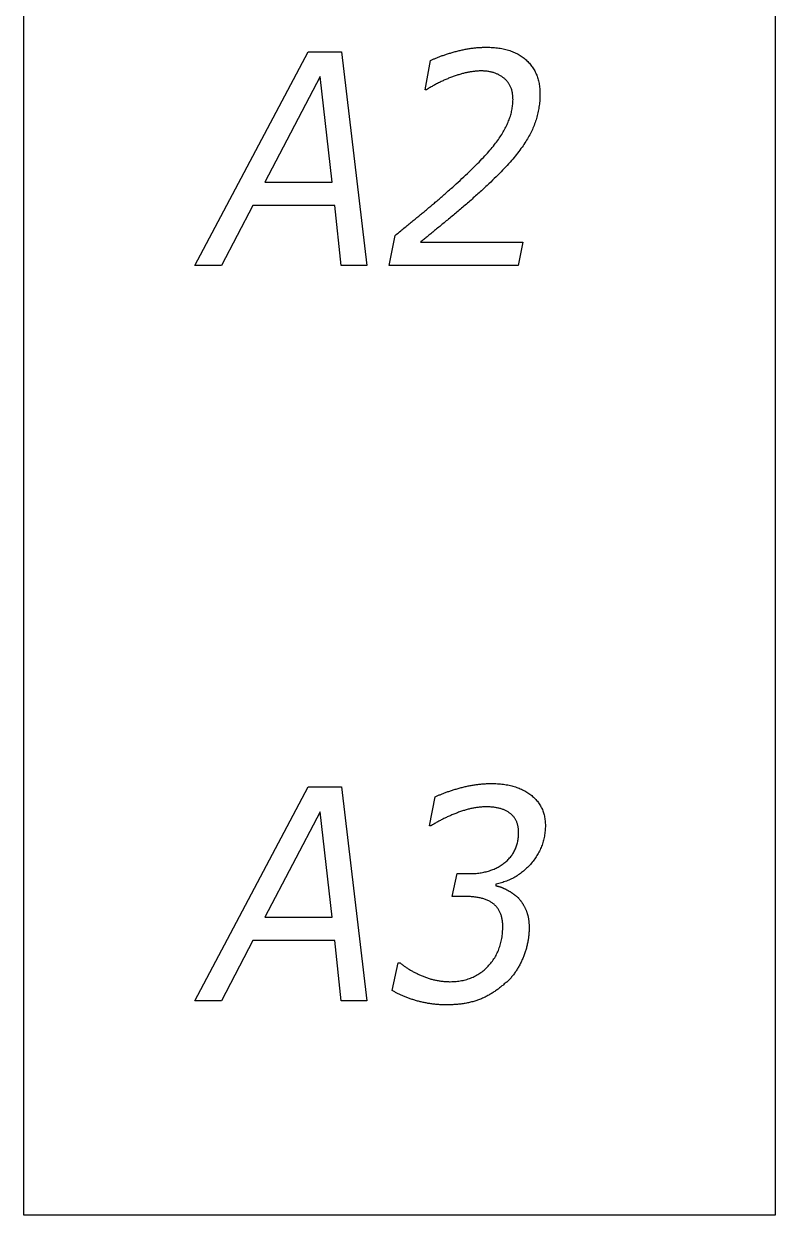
# Model space of a CAD drawing. Extents: x 0.1 to 5.6, y 0.1 to 17.2.
# Drawn here: x 0.094 to 2.836, y 0.094 to 4.444 of the extents above; entities that cross this region are included whole.
import ezdxf

# ---------------------------------------------------------------- set-up
doc = ezdxf.new("R2010")
doc.units = 0
doc.layers.add('CAPA_1', color=7, linetype='CONTINUOUS')

msp = doc.modelspace()

# ---------------------------------------------------------------- linework, layer by layer
at = {"layer": 'CAPA_1', "color": 7}
for points in [[(0.0942, 15.6274), (2.8358, 15.6274), (2.8358, 0.0942), (0.0942, 0.0942)], [(1.3461, 3.5612), (1.2523, 3.5612), (1.2289, 3.7808), (0.9293, 3.7808), (0.8154, 3.5612), (0.7178, 3.5612), (1.1314, 4.3418), (1.2537, 4.3418)], [(1.2187, 3.8658), (1.1753, 4.2511), (0.9736, 3.8658)], [(1.3461, 0.8771), (1.2523, 0.8771), (1.2289, 1.0967), (0.9293, 1.0967), (0.8154, 0.8771), (0.7178, 0.8771), (1.1314, 1.6577), (1.2537, 1.6577)], [(1.2187, 1.1817), (1.1753, 1.567), (0.9736, 1.1817)]]:
    msp.add_lwpolyline(points, close=True, dxfattribs=at)
for points in [[(1.6719, 4.3432), (1.6756, 4.3442), (1.6793, 4.3451), (1.683, 4.346), (1.6866, 4.3468), (1.6903, 4.3477), (1.694, 4.3484), (1.6976, 4.3492), (1.7012, 4.35), (1.7048, 4.3507), (1.7085, 4.3513), (1.7121, 4.352), (1.7157, 4.3526), (1.7192, 4.3532), (1.7228, 4.3537), (1.7264, 4.3542), (1.7299, 4.3547), (1.7335, 4.3552), (1.737, 4.3556), (1.7405, 4.356), (1.744, 4.3563), (1.7475, 4.3567), (1.751, 4.357), (1.7545, 4.3572), (1.758, 4.3575), (1.7615, 4.3577), (1.7649, 4.3578), (1.7684, 4.358), (1.7718, 4.3581), (1.7752, 4.3582), (1.7787, 4.3582), (1.7821, 4.3582)], [(1.7821, 4.3582), (1.7881, 4.3582), (1.794, 4.358), (1.7998, 4.3578), (1.8056, 4.3574), (1.8112, 4.357), (1.8168, 4.3565), (1.8222, 4.3559), (1.8276, 4.3551), (1.8329, 4.3543), (1.8381, 4.3534), (1.8432, 4.3524), (1.8483, 4.3513), (1.8532, 4.3501), (1.858, 4.3488), (1.8628, 4.3474), (1.8675, 4.3459), (1.872, 4.3443), (1.8765, 4.3426), (1.8809, 4.3408), (1.8852, 4.339), (1.8895, 4.337), (1.8936, 4.3349), (1.8976, 4.3328), (1.9016, 4.3305), (1.9055, 4.3281), (1.9092, 4.3257), (1.9129, 4.3231), (1.9165, 4.3205), (1.92, 4.3177), (1.9234, 4.3149), (1.9268, 4.312)], [(1.5636, 4.2032), (1.559, 4.2032), (1.5776, 4.3096)], [(1.5776, 4.3096), (1.58, 4.3107), (1.5825, 4.3119), (1.5849, 4.313), (1.5875, 4.3142), (1.59, 4.3153), (1.5927, 4.3164), (1.5953, 4.3176), (1.598, 4.3187), (1.6008, 4.3198), (1.6035, 4.3209), (1.6064, 4.322), (1.6092, 4.3231), (1.6122, 4.3242), (1.6151, 4.3253), (1.6181, 4.3264), (1.6212, 4.3275), (1.6242, 4.3286), (1.6274, 4.3297), (1.6305, 4.3307), (1.6337, 4.3318), (1.637, 4.3329), (1.6403, 4.3339), (1.6436, 4.335), (1.647, 4.336), (1.6505, 4.3371), (1.6539, 4.3381), (1.6574, 4.3391), (1.661, 4.3402), (1.6646, 4.3412), (1.6682, 4.3422), (1.6719, 4.3432)], [(1.9268, 4.312), (1.93, 4.309), (1.9331, 4.3059), (1.9361, 4.3028), (1.939, 4.2996), (1.9418, 4.2964), (1.9445, 4.2931), (1.9471, 4.2897), (1.9496, 4.2862), (1.952, 4.2827), (1.9543, 4.2791), (1.9565, 4.2755), (1.9585, 4.2717), (1.9605, 4.268), (1.9623, 4.2641), (1.9641, 4.2602), (1.9657, 4.2562), (1.9673, 4.2521), (1.9687, 4.248), (1.97, 4.2438), (1.9712, 4.2395), (1.9723, 4.2352), (1.9734, 4.2308), (1.9743, 4.2263), (1.975, 4.2218), (1.9757, 4.2172), (1.9763, 4.2125), (1.9768, 4.2078), (1.9772, 4.203), (1.9774, 4.1981), (1.9776, 4.1932), (1.9776, 4.1882)], [(1.7634, 4.2717), (1.7607, 4.2717), (1.758, 4.2716), (1.7552, 4.2715), (1.7525, 4.2714), (1.7497, 4.2712), (1.7469, 4.271), (1.744, 4.2708), (1.7411, 4.2705), (1.7382, 4.2702), (1.7353, 4.2698), (1.7324, 4.2694), (1.7294, 4.269), (1.7264, 4.2685), (1.7234, 4.268), (1.7203, 4.2675), (1.7173, 4.2669), (1.7142, 4.2663), (1.7111, 4.2656), (1.7079, 4.2649), (1.7047, 4.2642), (1.7015, 4.2634), (1.6983, 4.2626), (1.6951, 4.2618), (1.6918, 4.2609), (1.6885, 4.26), (1.6852, 4.259), (1.6818, 4.258), (1.6784, 4.257), (1.675, 4.2559), (1.6716, 4.2548), (1.6682, 4.2537)], [(1.8465, 4.2447), (1.8444, 4.2464), (1.8422, 4.248), (1.8401, 4.2496), (1.8379, 4.2512), (1.8356, 4.2527), (1.8333, 4.2541), (1.831, 4.2555), (1.8286, 4.2568), (1.8262, 4.2581), (1.8238, 4.2593), (1.8213, 4.2604), (1.8187, 4.2615), (1.8162, 4.2626), (1.8136, 4.2636), (1.8109, 4.2645), (1.8083, 4.2654), (1.8055, 4.2662), (1.8028, 4.2669), (1.8, 4.2676), (1.7971, 4.2683), (1.7943, 4.2689), (1.7914, 4.2694), (1.7884, 4.2699), (1.7854, 4.2703), (1.7824, 4.2707), (1.7793, 4.271), (1.7762, 4.2712), (1.7731, 4.2714), (1.7699, 4.2716), (1.7667, 4.2717), (1.7634, 4.2717)], [(1.6682, 4.2537), (1.6647, 4.2525), (1.6613, 4.2513), (1.6579, 4.2501), (1.6545, 4.2488), (1.6511, 4.2475), (1.6476, 4.2462), (1.6442, 4.2448), (1.6408, 4.2434), (1.6374, 4.242), (1.634, 4.2405), (1.6306, 4.2391), (1.6273, 4.2376), (1.6239, 4.236), (1.6205, 4.2345), (1.6171, 4.2329), (1.6137, 4.2312), (1.6104, 4.2296), (1.607, 4.2279), (1.6036, 4.2262), (1.6003, 4.2244), (1.5969, 4.2226), (1.5936, 4.2208), (1.5902, 4.219), (1.5869, 4.2171), (1.5836, 4.2152), (1.5802, 4.2133), (1.5769, 4.2113), (1.5736, 4.2094), (1.5702, 4.2073), (1.5669, 4.2053), (1.5636, 4.2032)], [(1.8792, 4.1672), (1.8791, 4.1704), (1.879, 4.1737), (1.8788, 4.1769), (1.8786, 4.18), (1.8783, 4.1831), (1.8779, 4.1861), (1.8775, 4.1891), (1.877, 4.192), (1.8764, 4.1949), (1.8758, 4.1977), (1.875, 4.2004), (1.8743, 4.2031), (1.8734, 4.2058), (1.8725, 4.2084), (1.8715, 4.211), (1.8704, 4.2135), (1.8693, 4.2159), (1.8681, 4.2183), (1.8669, 4.2206), (1.8656, 4.2229), (1.8642, 4.2252), (1.8627, 4.2274), (1.8612, 4.2295), (1.8596, 4.2316), (1.8579, 4.2336), (1.8562, 4.2356), (1.8544, 4.2375), (1.8525, 4.2394), (1.8506, 4.2412), (1.8486, 4.243), (1.8465, 4.2447)], [(1.9776, 4.1882), (1.9776, 4.1827), (1.9775, 4.1773), (1.9772, 4.1719), (1.9769, 4.1666), (1.9765, 4.1612), (1.976, 4.1558), (1.9754, 4.1505), (1.9748, 4.1452), (1.974, 4.1399), (1.9732, 4.1347), (1.9722, 4.1294), (1.9712, 4.1242), (1.9701, 4.119), (1.9689, 4.1138), (1.9676, 4.1086), (1.9662, 4.1034), (1.9647, 4.0983), (1.9632, 4.0932), (1.9615, 4.0881), (1.9598, 4.083), (1.9579, 4.078), (1.956, 4.0729), (1.954, 4.0679), (1.9519, 4.0629), (1.9497, 4.0579), (1.9474, 4.0529), (1.9451, 4.048), (1.9426, 4.043), (1.9401, 4.0381), (1.9374, 4.0332), (1.9347, 4.0284)], [(1.832, 4.0308), (1.835, 4.0353), (1.8379, 4.0398), (1.8407, 4.0443), (1.8434, 4.0488), (1.846, 4.0533), (1.8485, 4.0578), (1.8509, 4.0623), (1.8532, 4.0668), (1.8554, 4.0712), (1.8575, 4.0757), (1.8595, 4.0801), (1.8614, 4.0846), (1.8633, 4.089), (1.865, 4.0934), (1.8666, 4.0978), (1.8681, 4.1022), (1.8695, 4.1066), (1.8709, 4.111), (1.8721, 4.1154), (1.8732, 4.1197), (1.8742, 4.1241), (1.8752, 4.1284), (1.876, 4.1328), (1.8767, 4.1371), (1.8774, 4.1414), (1.8779, 4.1457), (1.8784, 4.15), (1.8787, 4.1543), (1.879, 4.1586), (1.8791, 4.1629), (1.8792, 4.1672)], [(1.6714, 3.8589), (1.6787, 3.8655), (1.6859, 3.872), (1.6929, 3.8784), (1.6997, 3.8848), (1.7064, 3.891), (1.713, 3.8973), (1.7194, 3.9034), (1.7257, 3.9095), (1.7319, 3.9155), (1.7379, 3.9215), (1.7438, 3.9273), (1.7495, 3.9332), (1.7551, 3.9389), (1.7606, 3.9446), (1.7659, 3.9502), (1.7711, 3.9557), (1.7761, 3.9612), (1.781, 3.9666), (1.7858, 3.972), (1.7904, 3.9772), (1.7949, 3.9824), (1.7992, 3.9876), (1.8034, 3.9926), (1.8075, 3.9976), (1.8114, 4.0026), (1.8152, 4.0074), (1.8188, 4.0122), (1.8223, 4.017), (1.8257, 4.0216), (1.8289, 4.0262), (1.832, 4.0308)], [(1.9347, 4.0284), (1.9319, 4.0235), (1.9289, 4.0186), (1.9258, 4.0136), (1.9225, 4.0086), (1.9192, 4.0035), (1.9157, 3.9984), (1.912, 3.9932), (1.9082, 3.9879), (1.9043, 3.9827), (1.9003, 3.9773), (1.8961, 3.9719), (1.8918, 3.9665), (1.8874, 3.961), (1.8828, 3.9554), (1.8781, 3.9498), (1.8732, 3.9442), (1.8682, 3.9385), (1.8631, 3.9327), (1.8579, 3.9269), (1.8525, 3.9211), (1.847, 3.9152), (1.8413, 3.9092), (1.8355, 3.9032), (1.8296, 3.8971), (1.8235, 3.891), (1.8174, 3.8848), (1.811, 3.8786), (1.8046, 3.8724), (1.798, 3.866), (1.7913, 3.8597), (1.7844, 3.8532)], [(1.5603, 3.7625), (1.5634, 3.765), (1.5664, 3.7675), (1.5695, 3.7701), (1.5726, 3.7727), (1.5757, 3.7753), (1.5789, 3.778), (1.5822, 3.7808), (1.5854, 3.7835), (1.5888, 3.7864), (1.5921, 3.7892), (1.5955, 3.7921), (1.5989, 3.7951), (1.6024, 3.798), (1.6059, 3.8011), (1.6094, 3.8041), (1.613, 3.8072), (1.6166, 3.8104), (1.6203, 3.8136), (1.624, 3.8168), (1.6277, 3.8201), (1.6315, 3.8234), (1.6353, 3.8268), (1.6392, 3.8302), (1.6431, 3.8336), (1.647, 3.8371), (1.651, 3.8407), (1.655, 3.8442), (1.6591, 3.8478), (1.6631, 3.8515), (1.6673, 3.8552), (1.6714, 3.8589)], [(1.7844, 3.8532), (1.7803, 3.8494), (1.7761, 3.8456), (1.772, 3.8418), (1.7678, 3.838), (1.7637, 3.8342), (1.7595, 3.8304), (1.7553, 3.8267), (1.7511, 3.8229), (1.747, 3.8191), (1.7428, 3.8154), (1.7385, 3.8116), (1.7343, 3.8079), (1.7301, 3.8041), (1.7259, 3.8004), (1.7216, 3.7967), (1.7174, 3.7929), (1.7131, 3.7892), (1.7089, 3.7855), (1.7046, 3.7818), (1.7003, 3.7781), (1.696, 3.7744), (1.6918, 3.7707), (1.6875, 3.7671), (1.6831, 3.7634), (1.6788, 3.7597), (1.6745, 3.7561), (1.6702, 3.7524), (1.6658, 3.7488), (1.6615, 3.7451), (1.6571, 3.7415), (1.6528, 3.7379)], [(1.4488, 3.6709), (1.453, 3.6744), (1.4572, 3.6778), (1.4613, 3.6812), (1.4654, 3.6846), (1.4695, 3.6879), (1.4735, 3.6912), (1.4775, 3.6945), (1.4814, 3.6977), (1.4853, 3.7009), (1.4892, 3.704), (1.493, 3.7072), (1.4967, 3.7103), (1.5005, 3.7133), (1.5041, 3.7164), (1.5078, 3.7193), (1.5114, 3.7223), (1.5149, 3.7252), (1.5185, 3.7281), (1.5219, 3.731), (1.5254, 3.7338), (1.5287, 3.7366), (1.5321, 3.7393), (1.5354, 3.742), (1.5387, 3.7447), (1.5419, 3.7473), (1.5451, 3.75), (1.5482, 3.7525), (1.5513, 3.7551), (1.5544, 3.7576), (1.5574, 3.7601), (1.5603, 3.7625)], [(1.6528, 3.7379), (1.6485, 3.7343), (1.6442, 3.7308), (1.64, 3.7273), (1.6358, 3.7239), (1.6317, 3.7205), (1.6276, 3.7171), (1.6236, 3.7138), (1.6196, 3.7105), (1.6157, 3.7073), (1.6118, 3.7041), (1.608, 3.701), (1.6042, 3.6979), (1.6005, 3.6949), (1.5968, 3.6918), (1.5932, 3.6889), (1.5896, 3.6859), (1.5861, 3.6831), (1.5826, 3.6802), (1.5791, 3.6774), (1.5758, 3.6747), (1.5724, 3.6719), (1.5691, 3.6693), (1.5659, 3.6666), (1.5627, 3.6641), (1.5595, 3.6615), (1.5564, 3.659), (1.5534, 3.6566), (1.5504, 3.6541), (1.5474, 3.6518), (1.5445, 3.6494), (1.5417, 3.6471)], [(1.8978, 3.5612), (1.4269, 3.5612), (1.4488, 3.6709)], [(1.5417, 3.6471), (1.9151, 3.6471), (1.8978, 3.5612)], [(1.5949, 1.6214), (1.5973, 1.6226), (1.5998, 1.6237), (1.6023, 1.6249), (1.6049, 1.626), (1.6075, 1.6272), (1.6101, 1.6283), (1.6128, 1.6294), (1.6155, 1.6306), (1.6183, 1.6317), (1.6211, 1.6328), (1.6239, 1.6339), (1.6268, 1.635), (1.6297, 1.6361), (1.6327, 1.6372), (1.6357, 1.6383), (1.6388, 1.6394), (1.6419, 1.6405), (1.645, 1.6415), (1.6482, 1.6426), (1.6514, 1.6437), (1.6547, 1.6447), (1.658, 1.6458), (1.6614, 1.6468), (1.6647, 1.6479), (1.6682, 1.6489), (1.6716, 1.65), (1.6752, 1.651), (1.6787, 1.652), (1.6823, 1.653), (1.686, 1.6541), (1.6896, 1.6551)], [(1.6896, 1.6551), (1.6934, 1.656), (1.6971, 1.6569), (1.7008, 1.6578), (1.7045, 1.6587), (1.7082, 1.6595), (1.7118, 1.6603), (1.7155, 1.6611), (1.7191, 1.6618), (1.7227, 1.6625), (1.7264, 1.6632), (1.73, 1.6638), (1.7335, 1.6644), (1.7371, 1.665), (1.7407, 1.6656), (1.7442, 1.6661), (1.7478, 1.6666), (1.7513, 1.667), (1.7548, 1.6674), (1.7583, 1.6678), (1.7618, 1.6682), (1.7653, 1.6685), (1.7687, 1.6688), (1.7722, 1.6691), (1.7756, 1.6693), (1.7791, 1.6695), (1.7825, 1.6697), (1.7859, 1.6698), (1.7893, 1.6699), (1.7926, 1.67), (1.796, 1.6701), (1.7993, 1.6701)], [(1.7993, 1.6701), (1.8052, 1.67), (1.811, 1.6699), (1.8168, 1.6697), (1.8224, 1.6694), (1.828, 1.669), (1.8335, 1.6685), (1.8389, 1.668), (1.8442, 1.6673), (1.8494, 1.6666), (1.8546, 1.6658), (1.8597, 1.6649), (1.8647, 1.6639), (1.8696, 1.6628), (1.8744, 1.6616), (1.8791, 1.6604), (1.8838, 1.659), (1.8884, 1.6576), (1.8929, 1.6561), (1.8973, 1.6545), (1.9017, 1.6528), (1.9059, 1.6511), (1.9101, 1.6492), (1.9142, 1.6473), (1.9182, 1.6452), (1.9221, 1.6431), (1.926, 1.6409), (1.9298, 1.6386), (1.9335, 1.6363), (1.9371, 1.6338), (1.9406, 1.6313), (1.944, 1.6286)], [(1.5795, 1.5154), (1.5748, 1.5154), (1.5949, 1.6214)], [(1.944, 1.6286), (1.9474, 1.626), (1.9507, 1.6232), (1.9538, 1.6204), (1.9569, 1.6176), (1.9598, 1.6147), (1.9626, 1.6117), (1.9654, 1.6086), (1.968, 1.6055), (1.9704, 1.6023), (1.9728, 1.5991), (1.9751, 1.5958), (1.9773, 1.5925), (1.9793, 1.589), (1.9812, 1.5855), (1.9831, 1.582), (1.9848, 1.5784), (1.9864, 1.5747), (1.9879, 1.571), (1.9893, 1.5671), (1.9905, 1.5633), (1.9917, 1.5594), (1.9928, 1.5554), (1.9937, 1.5513), (1.9945, 1.5472), (1.9953, 1.543), (1.9959, 1.5388), (1.9964, 1.5344), (1.9967, 1.5301), (1.997, 1.5256), (1.9972, 1.5211), (1.9972, 1.5166)], [(1.7807, 1.5848), (1.7775, 1.5847), (1.7744, 1.5847), (1.7712, 1.5846), (1.768, 1.5844), (1.7648, 1.5842), (1.7616, 1.584), (1.7584, 1.5837), (1.7552, 1.5834), (1.7519, 1.583), (1.7487, 1.5826), (1.7454, 1.5821), (1.7421, 1.5816), (1.7388, 1.5811), (1.7355, 1.5805), (1.7322, 1.5798), (1.7288, 1.5792), (1.7255, 1.5784), (1.7221, 1.5777), (1.7187, 1.5769), (1.7153, 1.576), (1.7119, 1.5751), (1.7085, 1.5742), (1.705, 1.5732), (1.7016, 1.5722), (1.6981, 1.5711), (1.6946, 1.57), (1.6911, 1.5688), (1.6876, 1.5676), (1.6841, 1.5664), (1.6806, 1.5651), (1.677, 1.5637)], [(1.8694, 1.5607), (1.8674, 1.5623), (1.8654, 1.5637), (1.8633, 1.5652), (1.8612, 1.5665), (1.859, 1.5679), (1.8567, 1.5691), (1.8544, 1.5704), (1.852, 1.5715), (1.8496, 1.5727), (1.8471, 1.5737), (1.8445, 1.5748), (1.8419, 1.5757), (1.8392, 1.5767), (1.8365, 1.5775), (1.8337, 1.5784), (1.8308, 1.5791), (1.8279, 1.5799), (1.8249, 1.5805), (1.8219, 1.5812), (1.8188, 1.5817), (1.8156, 1.5823), (1.8124, 1.5827), (1.8091, 1.5832), (1.8057, 1.5835), (1.8023, 1.5839), (1.7989, 1.5841), (1.7954, 1.5844), (1.7918, 1.5845), (1.7881, 1.5847), (1.7844, 1.5847), (1.7807, 1.5848)], [(1.677, 1.5637), (1.6735, 1.5624), (1.67, 1.561), (1.6665, 1.5596), (1.663, 1.5582), (1.6596, 1.5568), (1.6562, 1.5554), (1.6528, 1.5539), (1.6495, 1.5525), (1.6461, 1.551), (1.6428, 1.5495), (1.6395, 1.548), (1.6363, 1.5465), (1.6331, 1.545), (1.6299, 1.5435), (1.6267, 1.5419), (1.6235, 1.5404), (1.6204, 1.5388), (1.6173, 1.5372), (1.6143, 1.5356), (1.6112, 1.534), (1.6082, 1.5324), (1.6052, 1.5307), (1.6023, 1.5291), (1.5993, 1.5274), (1.5964, 1.5257), (1.5935, 1.524), (1.5907, 1.5223), (1.5878, 1.5206), (1.585, 1.5189), (1.5822, 1.5171), (1.5795, 1.5154)], [(1.8997, 1.4919), (1.8997, 1.4948), (1.8996, 1.4976), (1.8994, 1.5003), (1.8992, 1.503), (1.8989, 1.5057), (1.8986, 1.5083), (1.8981, 1.5109), (1.8977, 1.5134), (1.8971, 1.5159), (1.8965, 1.5184), (1.8959, 1.5208), (1.8951, 1.5232), (1.8944, 1.5255), (1.8935, 1.5278), (1.8926, 1.5301), (1.8916, 1.5323), (1.8906, 1.5345), (1.8895, 1.5366), (1.8883, 1.5387), (1.8871, 1.5408), (1.8858, 1.5428), (1.8844, 1.5448), (1.883, 1.5467), (1.8815, 1.5486), (1.88, 1.5505), (1.8783, 1.5523), (1.8767, 1.5541), (1.8749, 1.5558), (1.8731, 1.5575), (1.8713, 1.5591), (1.8694, 1.5607)], [(1.8493, 1.3814), (1.8525, 1.3841), (1.8556, 1.3868), (1.8586, 1.3896), (1.8614, 1.3924), (1.8642, 1.3953), (1.8669, 1.3983), (1.8695, 1.4013), (1.8719, 1.4044), (1.8743, 1.4075), (1.8766, 1.4108), (1.8787, 1.414), (1.8808, 1.4173), (1.8827, 1.4207), (1.8845, 1.4242), (1.8863, 1.4277), (1.8879, 1.4312), (1.8894, 1.4349), (1.8908, 1.4386), (1.8921, 1.4423), (1.8933, 1.4461), (1.8944, 1.45), (1.8954, 1.4539), (1.8963, 1.4579), (1.8971, 1.4619), (1.8978, 1.466), (1.8984, 1.4702), (1.8989, 1.4744), (1.8992, 1.4787), (1.8995, 1.4831), (1.8996, 1.4875), (1.8997, 1.4919)], [(1.9972, 1.5166), (1.9972, 1.5116), (1.997, 1.5066), (1.9968, 1.5017), (1.9964, 1.4969), (1.9959, 1.492), (1.9953, 1.4872), (1.9946, 1.4824), (1.9938, 1.4777), (1.9929, 1.473), (1.9919, 1.4684), (1.9908, 1.4637), (1.9896, 1.4591), (1.9882, 1.4546), (1.9868, 1.4501), (1.9852, 1.4456), (1.9836, 1.4411), (1.9818, 1.4367), (1.9799, 1.4323), (1.978, 1.428), (1.9759, 1.4237), (1.9737, 1.4194), (1.9714, 1.4152), (1.969, 1.411), (1.9665, 1.4068), (1.9639, 1.4027), (1.9611, 1.3986), (1.9583, 1.3946), (1.9554, 1.3905), (1.9523, 1.3865), (1.9492, 1.3826), (1.9459, 1.3787)], [(1.72, 1.3411), (1.725, 1.3412), (1.73, 1.3413), (1.735, 1.3415), (1.7399, 1.3418), (1.7447, 1.3422), (1.7495, 1.3426), (1.7542, 1.3432), (1.7588, 1.3438), (1.7634, 1.3445), (1.7679, 1.3453), (1.7724, 1.3462), (1.7768, 1.3472), (1.7811, 1.3482), (1.7854, 1.3493), (1.7897, 1.3506), (1.7938, 1.3519), (1.7979, 1.3532), (1.802, 1.3547), (1.806, 1.3563), (1.8099, 1.3579), (1.8138, 1.3596), (1.8176, 1.3614), (1.8214, 1.3633), (1.8251, 1.3653), (1.8287, 1.3673), (1.8323, 1.3695), (1.8358, 1.3717), (1.8393, 1.374), (1.8427, 1.3764), (1.846, 1.3788), (1.8493, 1.3814)], [(1.9459, 1.3787), (1.9426, 1.3749), (1.9392, 1.3712), (1.9358, 1.3675), (1.9323, 1.364), (1.9288, 1.3605), (1.9252, 1.3572), (1.9215, 1.3539), (1.9178, 1.3507), (1.9141, 1.3476), (1.9103, 1.3447), (1.9064, 1.3417), (1.9025, 1.3389), (1.8985, 1.3362), (1.8944, 1.3336), (1.8903, 1.331), (1.8862, 1.3286), (1.882, 1.3262), (1.8777, 1.3239), (1.8734, 1.3218), (1.869, 1.3197), (1.8645, 1.3177), (1.8601, 1.3158), (1.8555, 1.314), (1.8509, 1.3122), (1.8462, 1.3106), (1.8415, 1.309), (1.8367, 1.3076), (1.8319, 1.3062), (1.827, 1.305), (1.8221, 1.3038), (1.8171, 1.3027)], [(1.7018, 1.2579), (1.6574, 1.2579), (1.6756, 1.3411), (1.72, 1.3411)], [(1.8171, 1.3027), (1.8171, 1.2967)], [(1.8171, 1.2967), (1.8183, 1.2965), (1.8194, 1.2962), (1.8206, 1.296), (1.8218, 1.2957), (1.823, 1.2955), (1.8243, 1.2952), (1.8255, 1.2949), (1.8267, 1.2945), (1.828, 1.2942), (1.8292, 1.2938), (1.8305, 1.2934), (1.8317, 1.293), (1.833, 1.2926), (1.8343, 1.2921), (1.8356, 1.2917), (1.8369, 1.2912), (1.8382, 1.2907), (1.8395, 1.2901), (1.8408, 1.2896), (1.8421, 1.289), (1.8435, 1.2885), (1.8448, 1.2879), (1.8461, 1.2873), (1.8475, 1.2866), (1.8489, 1.286), (1.8502, 1.2853), (1.8516, 1.2846), (1.853, 1.2839), (1.8544, 1.2832), (1.8558, 1.2824), (1.8572, 1.2817)], [(1.8572, 1.2817), (1.8587, 1.2809), (1.8601, 1.2801), (1.8615, 1.2793), (1.8629, 1.2785), (1.8643, 1.2777), (1.8657, 1.2769), (1.867, 1.2761), (1.8684, 1.2753), (1.8698, 1.2744), (1.8711, 1.2736), (1.8724, 1.2727), (1.8737, 1.2719), (1.875, 1.271), (1.8763, 1.2702), (1.8776, 1.2693), (1.8788, 1.2684), (1.8801, 1.2676), (1.8813, 1.2667), (1.8826, 1.2658), (1.8838, 1.2649), (1.885, 1.264), (1.8862, 1.2631), (1.8874, 1.2622), (1.8885, 1.2612), (1.8897, 1.2603), (1.8909, 1.2594), (1.892, 1.2584), (1.8931, 1.2575), (1.8942, 1.2565), (1.8953, 1.2556), (1.8964, 1.2546)], [(1.8077, 1.2309), (1.8055, 1.2326), (1.8032, 1.2343), (1.8008, 1.2359), (1.7983, 1.2374), (1.7958, 1.2389), (1.7931, 1.2403), (1.7904, 1.2417), (1.7876, 1.243), (1.7848, 1.2443), (1.7818, 1.2455), (1.7788, 1.2467), (1.7757, 1.2478), (1.7725, 1.2488), (1.7692, 1.2498), (1.7659, 1.2507), (1.7625, 1.2516), (1.759, 1.2524), (1.7554, 1.2532), (1.7518, 1.2539), (1.748, 1.2545), (1.7442, 1.2551), (1.7403, 1.2556), (1.7364, 1.2561), (1.7323, 1.2565), (1.7282, 1.2569), (1.724, 1.2572), (1.7197, 1.2575), (1.7153, 1.2577), (1.7109, 1.2578), (1.7064, 1.2579), (1.7018, 1.2579)], [(1.8418, 1.1486), (1.8418, 1.1521), (1.8417, 1.1556), (1.8415, 1.159), (1.8412, 1.1623), (1.8409, 1.1656), (1.8405, 1.1688), (1.8401, 1.172), (1.8395, 1.1751), (1.8389, 1.1782), (1.8383, 1.1812), (1.8375, 1.1841), (1.8367, 1.187), (1.8358, 1.1898), (1.8349, 1.1926), (1.8338, 1.1953), (1.8327, 1.198), (1.8316, 1.2006), (1.8303, 1.2031), (1.829, 1.2056), (1.8276, 1.208), (1.8262, 1.2104), (1.8246, 1.2127), (1.8231, 1.2149), (1.8214, 1.2171), (1.8197, 1.2193), (1.8178, 1.2213), (1.816, 1.2234), (1.814, 1.2253), (1.812, 1.2272), (1.8099, 1.2291), (1.8077, 1.2309)], [(1.8964, 1.2546), (1.8976, 1.2534), (1.8987, 1.2523), (1.8998, 1.251), (1.9009, 1.2498), (1.902, 1.2486), (1.9031, 1.2473), (1.9041, 1.246), (1.9052, 1.2447), (1.9062, 1.2434), (1.9072, 1.2421), (1.9082, 1.2407), (1.9092, 1.2393), (1.9102, 1.2379), (1.9112, 1.2365), (1.9122, 1.2351), (1.9131, 1.2336), (1.9141, 1.2321), (1.915, 1.2306), (1.9159, 1.2291), (1.9168, 1.2276), (1.9177, 1.2261), (1.9185, 1.2245), (1.9194, 1.2229), (1.9202, 1.2213), (1.9211, 1.2197), (1.9219, 1.218), (1.9227, 1.2164), (1.9235, 1.2147), (1.9243, 1.213), (1.9251, 1.2113), (1.9258, 1.2096)], [(1.9258, 1.2096), (1.9266, 1.2078), (1.9273, 1.206), (1.9281, 1.2042), (1.9288, 1.2024), (1.9294, 1.2006), (1.9301, 1.1987), (1.9307, 1.1968), (1.9313, 1.1949), (1.9319, 1.193), (1.9324, 1.191), (1.9329, 1.189), (1.9334, 1.187), (1.9339, 1.185), (1.9343, 1.183), (1.9347, 1.1809), (1.9351, 1.1788), (1.9355, 1.1767), (1.9358, 1.1746), (1.9361, 1.1725), (1.9364, 1.1703), (1.9367, 1.1681), (1.9369, 1.1659), (1.9372, 1.1636), (1.9373, 1.1614), (1.9375, 1.1591), (1.9376, 1.1568), (1.9378, 1.1545), (1.9379, 1.1521), (1.9379, 1.1498), (1.938, 1.1474), (1.938, 1.145)], [(1.7881, 1.0029), (1.7915, 1.0065), (1.7948, 1.0103), (1.798, 1.0141), (1.8011, 1.0179), (1.8041, 1.0219), (1.8069, 1.0259), (1.8096, 1.0299), (1.8123, 1.0341), (1.8148, 1.0383), (1.8172, 1.0426), (1.8195, 1.0469), (1.8216, 1.0514), (1.8237, 1.0559), (1.8257, 1.0604), (1.8275, 1.065), (1.8292, 1.0697), (1.8309, 1.0745), (1.8324, 1.0794), (1.8338, 1.0843), (1.8351, 1.0892), (1.8362, 1.0943), (1.8373, 1.0994), (1.8382, 1.1046), (1.8391, 1.1098), (1.8398, 1.1152), (1.8404, 1.1206), (1.8409, 1.126), (1.8413, 1.1316), (1.8416, 1.1372), (1.8418, 1.1428), (1.8418, 1.1486)], [(1.938, 1.145), (1.9379, 1.1413), (1.9379, 1.1376), (1.9378, 1.134), (1.9376, 1.1303), (1.9374, 1.1266), (1.9371, 1.123), (1.9368, 1.1194), (1.9365, 1.1157), (1.9361, 1.1121), (1.9357, 1.1085), (1.9352, 1.1049), (1.9347, 1.1013), (1.9341, 1.0977), (1.9335, 1.0941), (1.9328, 1.0906), (1.9321, 1.087), (1.9314, 1.0834), (1.9306, 1.0799), (1.9297, 1.0764), (1.9288, 1.0728), (1.9279, 1.0693), (1.9269, 1.0658), (1.9259, 1.0623), (1.9248, 1.0587), (1.9237, 1.0553), (1.9225, 1.0518), (1.9213, 1.0483), (1.9201, 1.0448), (1.9188, 1.0413), (1.9174, 1.0379), (1.916, 1.0344)], [(1.4381, 0.9149), (1.46, 1.0155), (1.467, 1.0155)], [(1.467, 1.0155), (1.4691, 1.0138), (1.4712, 1.012), (1.4734, 1.0103), (1.4756, 1.0086), (1.4778, 1.0069), (1.4801, 1.0053), (1.4824, 1.0036), (1.4847, 1.002), (1.4871, 1.0003), (1.4895, 0.9987), (1.4919, 0.9971), (1.4944, 0.9955), (1.4969, 0.9939), (1.4994, 0.9924), (1.502, 0.9908), (1.5046, 0.9893), (1.5072, 0.9877), (1.5099, 0.9862), (1.5126, 0.9847), (1.5154, 0.9832), (1.5181, 0.9818), (1.5209, 0.9803), (1.5238, 0.9788), (1.5267, 0.9774), (1.5296, 0.976), (1.5325, 0.9746), (1.5355, 0.9732), (1.5385, 0.9718), (1.5416, 0.9704), (1.5446, 0.9691), (1.5477, 0.9677)], [(1.6504, 0.9467), (1.6558, 0.9468), (1.6612, 0.9469), (1.6664, 0.9472), (1.6716, 0.9476), (1.6768, 0.9482), (1.6818, 0.9488), (1.6868, 0.9496), (1.6918, 0.9504), (1.6967, 0.9514), (1.7015, 0.9525), (1.7062, 0.9538), (1.7109, 0.9551), (1.7156, 0.9566), (1.7201, 0.9582), (1.7246, 0.9598), (1.7291, 0.9617), (1.7335, 0.9636), (1.7378, 0.9656), (1.742, 0.9678), (1.7462, 0.9701), (1.7503, 0.9725), (1.7544, 0.975), (1.7584, 0.9776), (1.7623, 0.9804), (1.7662, 0.9832), (1.77, 0.9862), (1.7738, 0.9893), (1.7775, 0.9925), (1.7811, 0.9959), (1.7846, 0.9993), (1.7881, 1.0029)], [(1.916, 1.0344), (1.9146, 1.031), (1.9131, 1.0277), (1.9116, 1.0243), (1.9101, 1.021), (1.9085, 1.0177), (1.9069, 1.0145), (1.9053, 1.0113), (1.9036, 1.0081), (1.9019, 1.0049), (1.9001, 1.0018), (1.8983, 0.9987), (1.8965, 0.9956), (1.8947, 0.9926), (1.8928, 0.9896), (1.8909, 0.9866), (1.8889, 0.9837), (1.8869, 0.9808), (1.8849, 0.9779), (1.8828, 0.975), (1.8807, 0.9722), (1.8786, 0.9694), (1.8764, 0.9666), (1.8742, 0.9639), (1.872, 0.9612), (1.8697, 0.9585), (1.8674, 0.9559), (1.8651, 0.9533), (1.8627, 0.9507), (1.8603, 0.9481), (1.8578, 0.9456), (1.8553, 0.9431)], [(1.5477, 0.9677), (1.5509, 0.9664), (1.554, 0.9651), (1.5572, 0.9639), (1.5604, 0.9626), (1.5636, 0.9615), (1.5667, 0.9604), (1.57, 0.9593), (1.5732, 0.9583), (1.5764, 0.9573), (1.5796, 0.9563), (1.5829, 0.9554), (1.5862, 0.9546), (1.5894, 0.9538), (1.5927, 0.953), (1.596, 0.9523), (1.5993, 0.9516), (1.6027, 0.951), (1.606, 0.9504), (1.6094, 0.9498), (1.6127, 0.9493), (1.6161, 0.9489), (1.6195, 0.9485), (1.6229, 0.9481), (1.6263, 0.9478), (1.6297, 0.9475), (1.6331, 0.9472), (1.6366, 0.947), (1.64, 0.9469), (1.6435, 0.9468), (1.6469, 0.9467), (1.6504, 0.9467)], [(1.5272, 0.877), (1.5238, 0.878), (1.5205, 0.879), (1.5172, 0.88), (1.5139, 0.881), (1.5106, 0.882), (1.5074, 0.8831), (1.5042, 0.8842), (1.5011, 0.8853), (1.498, 0.8864), (1.4949, 0.8875), (1.4918, 0.8886), (1.4888, 0.8898), (1.4858, 0.891), (1.4829, 0.8922), (1.48, 0.8934), (1.4771, 0.8946), (1.4743, 0.8958), (1.4715, 0.8971), (1.4687, 0.8983), (1.466, 0.8996), (1.4632, 0.9009), (1.4606, 0.9023), (1.4579, 0.9036), (1.4553, 0.9049), (1.4528, 0.9063), (1.4502, 0.9077), (1.4477, 0.9091), (1.4453, 0.9105), (1.4428, 0.9119), (1.4404, 0.9134), (1.4381, 0.9149)], [(1.8553, 0.9458), (1.8527, 0.9432), (1.85, 0.9407), (1.8473, 0.9382), (1.8445, 0.9357), (1.8418, 0.9333), (1.839, 0.9309), (1.8362, 0.9285), (1.8333, 0.9262), (1.8304, 0.9239), (1.8275, 0.9217), (1.8246, 0.9195), (1.8217, 0.9173), (1.8187, 0.9151), (1.8157, 0.9131), (1.8126, 0.911), (1.8096, 0.909), (1.8065, 0.907), (1.8034, 0.905), (1.8003, 0.9031), (1.7971, 0.9012), (1.7939, 0.8994), (1.7907, 0.8976), (1.7875, 0.8958), (1.7842, 0.8941), (1.7809, 0.8924), (1.7776, 0.8907), (1.7742, 0.8891), (1.7709, 0.8875), (1.7675, 0.886), (1.764, 0.8845), (1.7606, 0.883)], [(1.8553, 0.9431), (1.8553, 0.9458)], [(1.6369, 0.862), (1.6333, 0.862), (1.6296, 0.862), (1.626, 0.8621), (1.6224, 0.8622), (1.6188, 0.8624), (1.6152, 0.8625), (1.6116, 0.8627), (1.608, 0.863), (1.6044, 0.8632), (1.6008, 0.8635), (1.5972, 0.8639), (1.5937, 0.8642), (1.5901, 0.8646), (1.5866, 0.865), (1.583, 0.8655), (1.5795, 0.866), (1.5759, 0.8665), (1.5724, 0.867), (1.5689, 0.8676), (1.5654, 0.8682), (1.5619, 0.8689), (1.5584, 0.8695), (1.5549, 0.8702), (1.5514, 0.871), (1.5479, 0.8717), (1.5445, 0.8725), (1.541, 0.8734), (1.5375, 0.8742), (1.5341, 0.8751), (1.5306, 0.876), (1.5272, 0.877)], [(1.7606, 0.883), (1.7571, 0.8817), (1.7537, 0.8804), (1.7501, 0.8791), (1.7466, 0.8779), (1.743, 0.8768), (1.7393, 0.8757), (1.7357, 0.8746), (1.732, 0.8736), (1.7282, 0.8726), (1.7245, 0.8716), (1.7207, 0.8707), (1.7168, 0.8699), (1.7129, 0.8691), (1.709, 0.8683), (1.7051, 0.8676), (1.7011, 0.8669), (1.697, 0.8663), (1.693, 0.8657), (1.6889, 0.8651), (1.6847, 0.8646), (1.6806, 0.8642), (1.6764, 0.8638), (1.6721, 0.8634), (1.6678, 0.8631), (1.6635, 0.8628), (1.6592, 0.8625), (1.6548, 0.8623), (1.6504, 0.8622), (1.6459, 0.8621), (1.6414, 0.862), (1.6369, 0.862)]]:
    msp.add_lwpolyline(points, dxfattribs=at)

doc.saveas('drawing.dxf')
